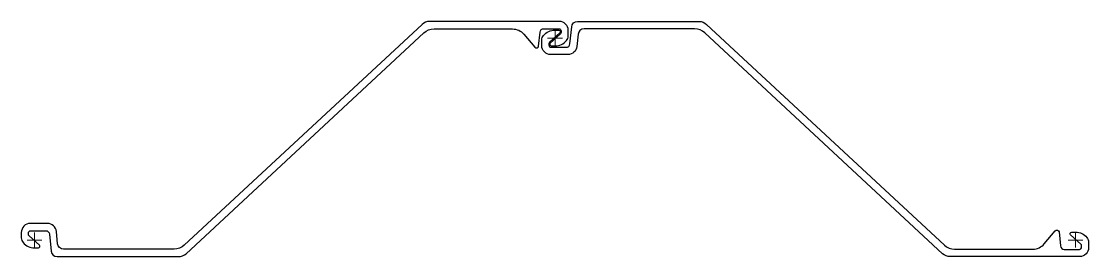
# Model space of a CAD drawing. Header units: millimetres. Extents: x 160 to 1595, y -703 to -388.
import ezdxf

# ---------------------------------------------------------------- set-up
doc = ezdxf.new("R2010")
doc.units = ezdxf.units.MM
doc.layers.add('ref', color=4, linetype='Continuous', lineweight=5)

# ---------------------------------------------------------------- blocks, each defined once
blk = doc.blocks.new('AZ13-700-10-10-s')
blk.add_lwpolyline([(-15.3, -3.5, 0.219232), (-0.2, -10.5), (5.1, -10.5, 0.687281), (6.5, -6.8), (-7.3, 5.6, -0.212557), (-8.3, 7.9), (-8.3, 9.5, -0.414214), (-5.3, 12.5), (15.1, 12.5, -0.385314), (20.1, 8), (22.4, -15, 0.385314), (30.3, -22.3), (193.7, -22.3, 0.18895), (203.9, -18.3), (523.7, 277.9, -0.18895), (537.3, 283.2), (642.7, 283.2, -0.221695), (658, 276.1), (672.7, 258.6, 0.663703), (678, 260.2), (679.9, 279, -0.385314), (684.9, 283.5), (705.2, 283.5, -0.414214), (708.2, 280.5), (708.2, 278.9, -0.212557), (707.3, 276.6), (693.5, 264.2, 0.687281), (694.9, 260.5), (700.2, 260.5, 0.219232), (715.3, 267.5, 0.17875), (717.7, 274), (717.7, 281.2, 0.414214), (705.7, 293.2), (531.4, 293.2, 0.18895), (521.2, 289.3), (201.4, -6.9, -0.18895), (187.8, -12.3), (39, -12.3, -0.385314), (31, -5), (29.4, 11.4, 0.385314), (17.4, 22.2), (-5.8, 22.2, 0.414214), (-17.8, 10.2), (-17.8, 3, 0.17875), (-15.3, -3.5)], format="xyb")
at = {"layer": 'ref'}
for p, q in [((700, 261), (700, 281)), ((710, 271), (690, 271)), ((10, 0), (-10, 0)), ((0, -10), (0, 10))]:
    blk.add_line(p, q, dxfattribs=at)
blk = doc.blocks.new('AZ13-700-10-10-d')
blk.add_blockref('AZ13-700-10-10-s', (0, 0))
at = {"xscale": -1, "rotation": 180}
blk.add_blockref('AZ13-700-10-10-s', (700, 271), dxfattribs=at)

msp = doc.modelspace()

# ---------------------------------------------------------------- block references
msp.add_blockref('AZ13-700-10-10-d', (177.6, -681.1))

doc.saveas('drawing.dxf')
